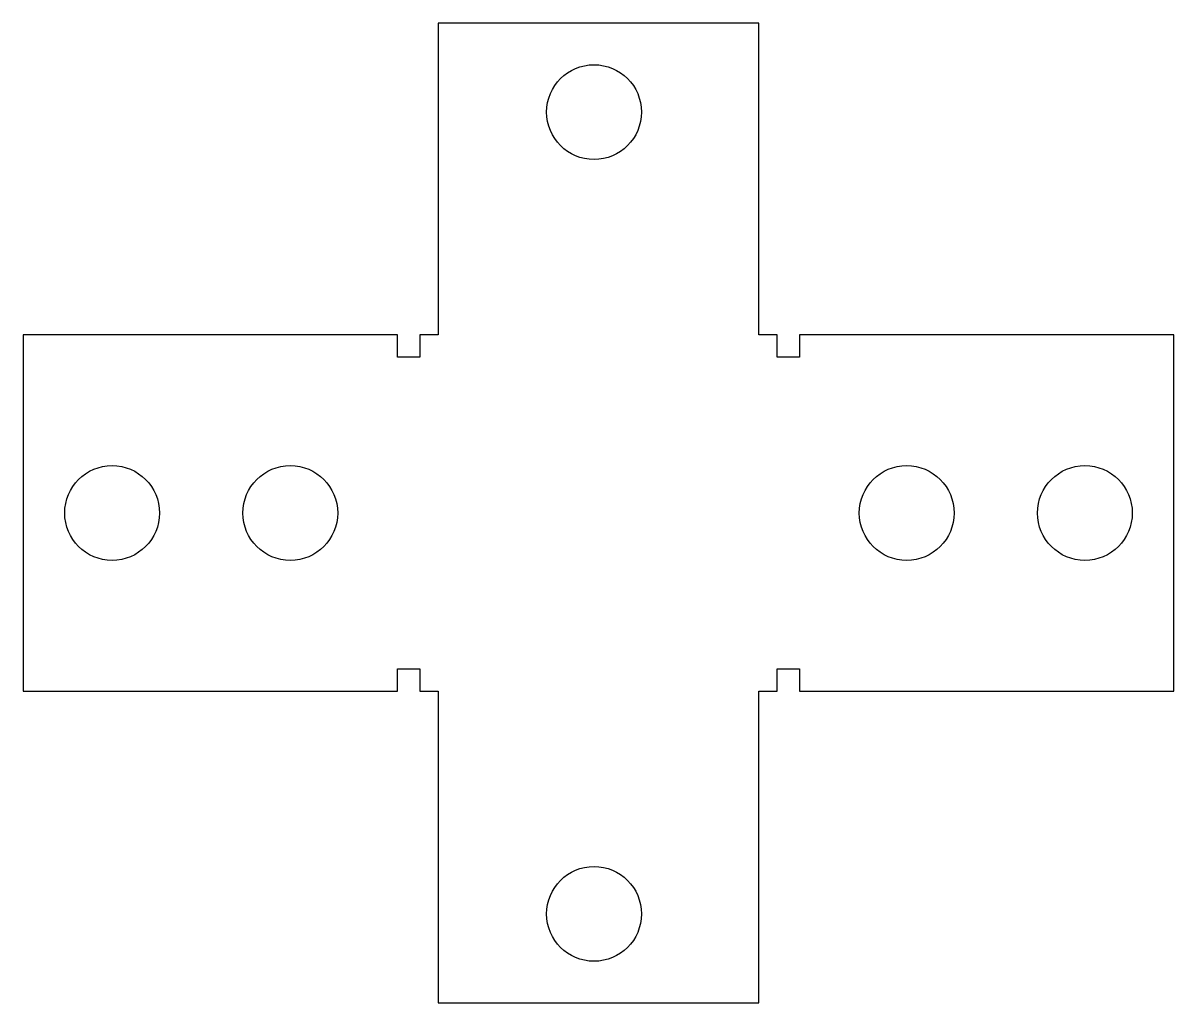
# Model space of a CAD drawing. Header units: inches. Extents: x -1.16 to 2.06, y -2.75 to 0.
import ezdxf

# ---------------------------------------------------------------- set-up
doc = ezdxf.new("R2010")
doc.units = ezdxf.units.IN
doc.header["$MEASUREMENT"] = 0

msp = doc.modelspace()

# ---------------------------------------------------------------- linework, layer by layer
msp.add_lwpolyline([(1.0142, -0.875), (1.0142, -0.9375), (0.9517, -0.9375), (0.9517, -0.875), (0.9, -0.875), (0.9, 0), (0, 0), (0, -0.875), (-0.0517, -0.875), (-0.0517, -0.9375), (-0.1142, -0.9375), (-0.1142, -0.875), (-1.1649, -0.875), (-1.1649, -1.875), (-0.1142, -1.875), (-0.1142, -1.8125), (-0.0517, -1.8125), (-0.0517, -1.875), (0, -1.875), (0, -2.75), (0.9, -2.75), (0.9, -1.875), (0.9517, -1.875), (0.9517, -1.8125), (1.0142, -1.8125), (1.0142, -1.875), (2.0649, -1.875), (2.0649, -0.875)], close=True)
for centre in [(0.4375, -0.25), (-0.9149, -1.375), (-0.4149, -1.375), (1.3149, -1.375), (1.8149, -1.375), (0.4375, -2.5)]:
    msp.add_circle(centre, 0.133)

doc.saveas('drawing.dxf')
